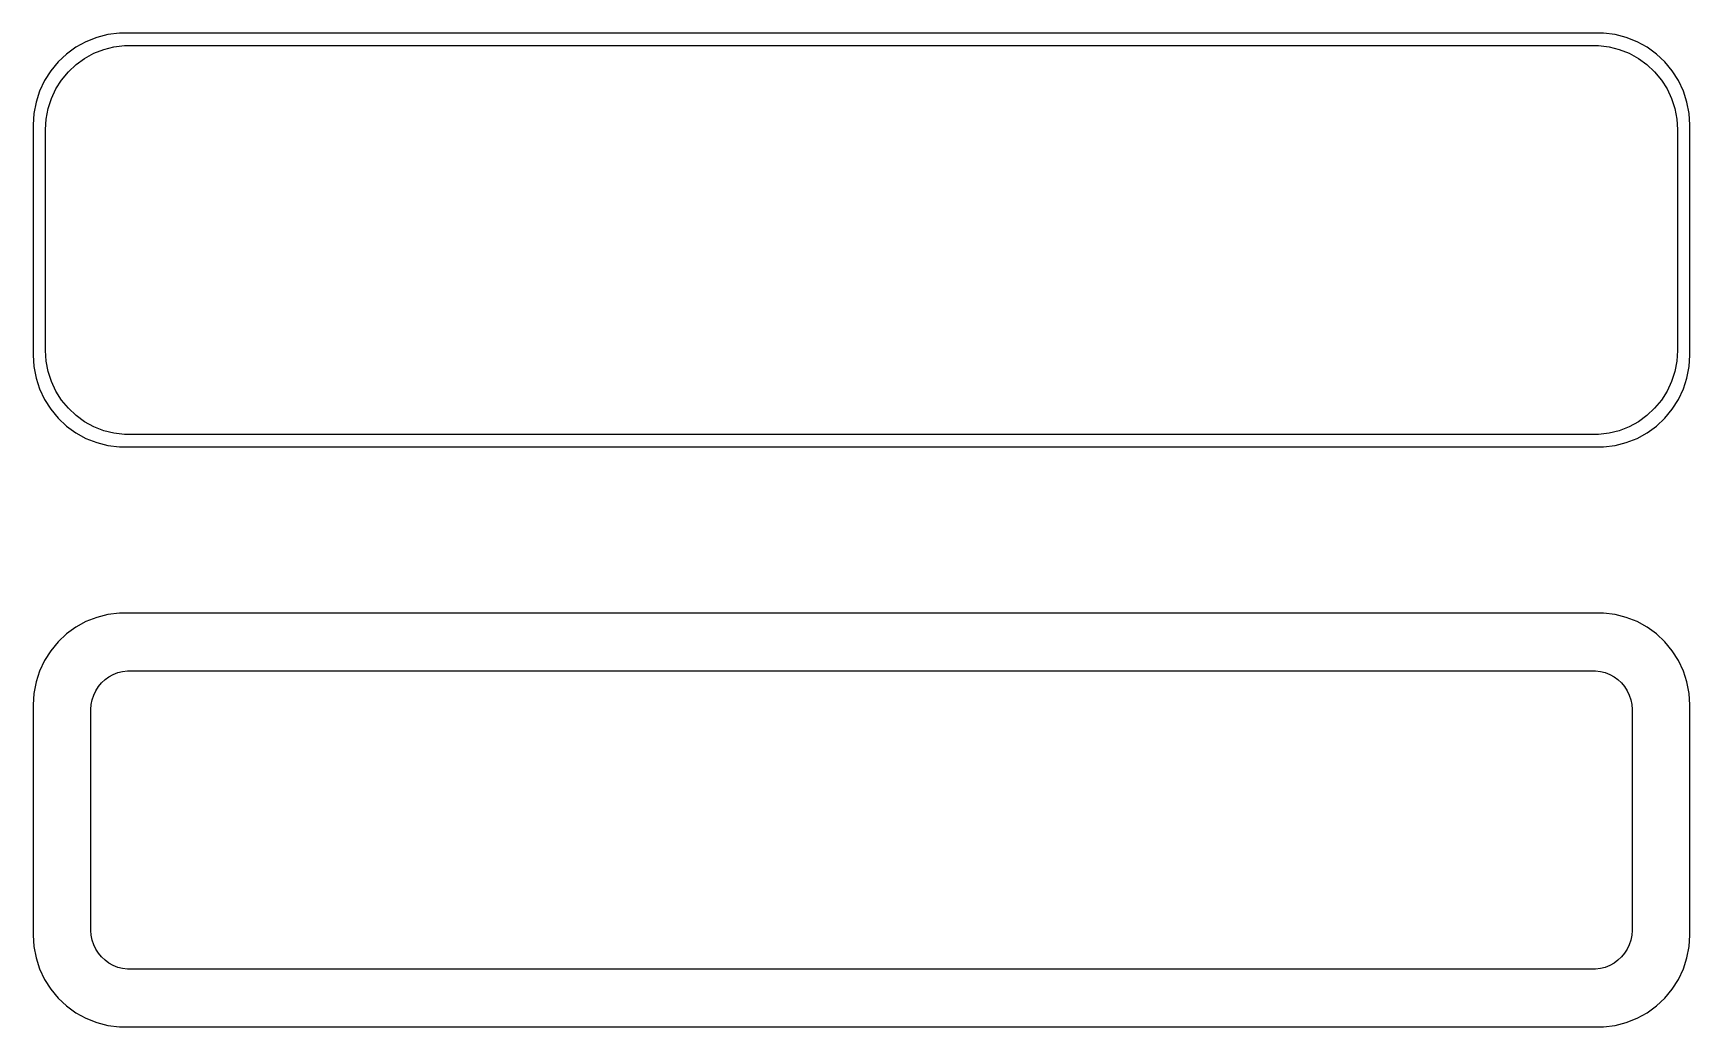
# Model space of a CAD drawing. Header units: metres. Extents: x -45 to 45, y 51.8 to 105.7.
import ezdxf

# ---------------------------------------------------------------- set-up
doc = ezdxf.new("R2010")
doc.units = ezdxf.units.M

msp = doc.modelspace()

# ---------------------------------------------------------------- linework, layer by layer
for p, q in [((-41.5451, 105.505), (-42.1289, 105.274)), ((-40.9369, 105.661), (-41.5451, 105.505)), ((-40.3139, 105.74), (-40.9369, 105.661)), ((40.3139, 105.74), (-40.3139, 105.74)), ((40.9369, 105.661), (40.3139, 105.74)), ((41.5451, 105.505), (40.9369, 105.661)), ((42.1289, 105.274), (41.5451, 105.505)), ((-43.1871, 104.603), (-43.6448, 104.173)), ((-42.6791, 104.972), (-43.1871, 104.603)), ((-42.1289, 105.274), (-42.6791, 104.972)), ((-42.2032, 104.366), (-41.6994, 104.643)), ((-41.6994, 104.643), (-41.1648, 104.854)), ((-41.1648, 104.854), (-40.6079, 104.997)), ((-40.6079, 104.997), (-40.0375, 105.069)), ((-40.0375, 105.069), (40.0375, 105.069)), ((40.0375, 105.069), (40.6079, 104.997)), ((40.6079, 104.997), (41.1648, 104.854)), ((41.1648, 104.854), (41.6994, 104.643)), ((41.6994, 104.643), (42.2032, 104.366)), ((42.6791, 104.972), (42.1289, 105.274)), ((43.1871, 104.603), (42.6791, 104.972)), ((43.6448, 104.173), (43.1871, 104.603)), ((-44.0451, 103.689), (-44.3815, 103.159)), ((-43.6448, 104.173), (-44.0451, 103.689)), ((-43.454, 103.191), (-43.0875, 103.634)), ((-43.0875, 103.634), (-42.6684, 104.028)), ((-42.6684, 104.028), (-42.2032, 104.366)), ((42.2032, 104.366), (42.6684, 104.028)), ((42.6684, 104.028), (43.0875, 103.634)), ((43.0875, 103.634), (43.454, 103.191)), ((44.0451, 103.689), (43.6448, 104.173)), ((44.3815, 103.159), (44.0451, 103.689)), ((-44.3815, 103.159), (-44.6489, 102.591)), ((-44.0069, 102.185), (-43.7621, 102.706)), ((-43.7621, 102.706), (-43.454, 103.191)), ((43.454, 103.191), (43.7621, 102.706)), ((43.7621, 102.706), (44.0069, 102.185)), ((44.6489, 102.591), (44.3815, 103.159)), ((-44.8429, 101.993), (-44.9606, 101.377)), ((-44.6489, 102.591), (-44.8429, 101.993)), ((-44.1846, 101.639), (-44.0069, 102.185)), ((44.0069, 102.185), (44.1846, 101.639)), ((44.8429, 101.993), (44.6489, 102.591)), ((44.9606, 101.377), (44.8429, 101.993)), ((-44.9606, 101.377), (-45, 100.75)), ((-44.3284, 100.5), (-44.2923, 101.074)), ((-44.2923, 101.074), (-44.1846, 101.639)), ((44.1846, 101.639), (44.2923, 101.074)), ((44.2923, 101.074), (44.3284, 100.5)), ((45, 100.75), (44.9606, 101.377)), ((-45, 100.75), (-45, 88.25)), ((-44.3284, 88.5), (-44.3284, 100.5)), ((44.3284, 100.5), (44.3284, 88.5)), ((45, 88.25), (45, 100.75)), ((-45, 88.25), (-44.9606, 87.6233)), ((-44.2923, 87.9262), (-44.3284, 88.5)), ((44.3284, 88.5), (44.2923, 87.9262)), ((44.9606, 87.6233), (45, 88.25)), ((-44.9606, 87.6233), (-44.8429, 87.0066)), ((-44.1846, 87.3614), (-44.2923, 87.9262)), ((-44.0069, 86.8146), (-44.1846, 87.3614)), ((44.1846, 87.3614), (44.0069, 86.8146)), ((44.2923, 87.9262), (44.1846, 87.3614)), ((44.8429, 87.0066), (44.9606, 87.6233)), ((-44.8429, 87.0066), (-44.6489, 86.4094)), ((-44.6489, 86.4094), (-44.3815, 85.8412)), ((-43.7621, 86.2943), (-44.0069, 86.8146)), ((44.0069, 86.8146), (43.7621, 86.2943)), ((44.3815, 85.8412), (44.6489, 86.4094)), ((44.6489, 86.4094), (44.8429, 87.0066)), ((-44.3815, 85.8412), (-44.0451, 85.3111)), ((-43.454, 85.8089), (-43.7621, 86.2943)), ((-43.0875, 85.3658), (-43.454, 85.8089)), ((43.454, 85.8089), (43.0875, 85.3658)), ((43.7621, 86.2943), (43.454, 85.8089)), ((44.0451, 85.3111), (44.3815, 85.8412)), ((-44.0451, 85.3111), (-43.6448, 84.8273)), ((-43.6448, 84.8273), (-43.1871, 84.3974)), ((-42.6684, 84.9723), (-43.0875, 85.3658)), ((-42.2032, 84.6343), (-42.6684, 84.9723)), ((-41.6994, 84.3573), (-42.2032, 84.6343)), ((42.2032, 84.6343), (41.6994, 84.3573)), ((42.6684, 84.9723), (42.2032, 84.6343)), ((43.0875, 85.3658), (42.6684, 84.9723)), ((43.1871, 84.3974), (43.6448, 84.8273)), ((43.6448, 84.8273), (44.0451, 85.3111)), ((-43.1871, 84.3974), (-42.6791, 84.0284)), ((-42.6791, 84.0284), (-42.1289, 83.7259)), ((-42.1289, 83.7259), (-41.5451, 83.4947)), ((-41.1648, 84.1456), (-41.6994, 84.3573)), ((-40.6079, 84.0027), (-41.1648, 84.1456)), ((-40.0375, 83.9306), (-40.6079, 84.0027)), ((40.0375, 83.9306), (-40.0375, 83.9306)), ((40.6079, 84.0027), (40.0375, 83.9306)), ((41.1648, 84.1456), (40.6079, 84.0027)), ((41.6994, 84.3573), (41.1648, 84.1456)), ((41.5451, 83.4947), (42.1289, 83.7259)), ((42.1289, 83.7259), (42.6791, 84.0284)), ((42.6791, 84.0284), (43.1871, 84.3974)), ((-41.5451, 83.4947), (-40.9369, 83.3386)), ((-40.9369, 83.3386), (-40.3139, 83.2599)), ((-40.3139, 83.2599), (40.3139, 83.2599)), ((40.3139, 83.2599), (40.9369, 83.3386)), ((40.9369, 83.3386), (41.5451, 83.4947)), ((-41.5451, 74.0053), (-42.1289, 73.7741)), ((-40.9369, 74.1614), (-41.5451, 74.0053)), ((-40.3139, 74.2401), (-40.9369, 74.1614)), ((40.3139, 74.2401), (-40.3139, 74.2401)), ((40.9369, 74.1614), (40.3139, 74.2401)), ((41.5451, 74.0053), (40.9369, 74.1614)), ((42.1289, 73.7741), (41.5451, 74.0053)), ((-43.1871, 73.1026), (-43.6448, 72.6727)), ((-42.6791, 73.4716), (-43.1871, 73.1026)), ((-42.1289, 73.7741), (-42.6791, 73.4716)), ((42.6791, 73.4716), (42.1289, 73.7741)), ((43.1871, 73.1026), (42.6791, 73.4716)), ((43.6448, 72.6727), (43.1871, 73.1026)), ((-44.0451, 72.1889), (-44.3815, 71.6588)), ((-43.6448, 72.6727), (-44.0451, 72.1889)), ((44.0451, 72.1889), (43.6448, 72.6727)), ((44.3815, 71.6588), (44.0451, 72.1889)), ((-44.3815, 71.6588), (-44.6489, 71.0906)), ((-40.1453, 71.0723), (-39.8825, 71.1055)), ((-39.8825, 71.1055), (39.8825, 71.1055)), ((39.8825, 71.1055), (40.1453, 71.0723)), ((44.6489, 71.0906), (44.3815, 71.6588)), ((-44.8429, 70.4934), (-44.9606, 69.8767)), ((-44.6489, 71.0906), (-44.8429, 70.4934)), ((-41.5987, 70.0163), (-41.4567, 70.24)), ((-41.4567, 70.24), (-41.2879, 70.4441)), ((-41.2879, 70.4441), (-41.0947, 70.6255)), ((-41.0947, 70.6255), (-40.8804, 70.7812)), ((-40.8804, 70.7812), (-40.6482, 70.9088)), ((-40.6482, 70.9088), (-40.4019, 71.0064)), ((-40.4019, 71.0064), (-40.1453, 71.0723)), ((40.1453, 71.0723), (40.4019, 71.0064)), ((40.4019, 71.0064), (40.6482, 70.9088)), ((40.6482, 70.9088), (40.8804, 70.7812)), ((40.8804, 70.7812), (41.0947, 70.6255)), ((41.0947, 70.6255), (41.2879, 70.4441)), ((41.2879, 70.4441), (41.4567, 70.24)), ((41.4567, 70.24), (41.5987, 70.0163)), ((44.8429, 70.4934), (44.6489, 71.0906)), ((44.9606, 69.8767), (44.8429, 70.4934)), ((-44.9606, 69.8767), (-45, 69.25)), ((-41.843, 69.2644), (-41.7934, 69.5246)), ((-41.7934, 69.5246), (-41.7115, 69.7766)), ((-41.7115, 69.7766), (-41.5987, 70.0163)), ((41.5987, 70.0163), (41.7115, 69.7766)), ((41.7115, 69.7766), (41.7934, 69.5246)), ((41.7934, 69.5246), (41.843, 69.2644)), ((45, 69.25), (44.9606, 69.8767)), ((-45, 69.25), (-45, 56.75)), ((-41.8596, 69), (-41.843, 69.2644)), ((-41.8596, 57), (-41.8596, 69)), ((41.843, 69.2644), (41.8596, 69)), ((41.8596, 69), (41.8596, 57)), ((45, 56.75), (45, 69.25)), ((-45, 56.75), (-44.9606, 56.1233)), ((-41.843, 56.7356), (-41.8596, 57)), ((-41.7934, 56.4754), (-41.843, 56.7356)), ((41.843, 56.7356), (41.7934, 56.4754)), ((41.8596, 57), (41.843, 56.7356)), ((44.9606, 56.1233), (45, 56.75)), ((-44.9606, 56.1233), (-44.8429, 55.5066)), ((-41.7115, 56.2234), (-41.7934, 56.4754)), ((-41.5987, 55.9837), (-41.7115, 56.2234)), ((-41.4567, 55.76), (-41.5987, 55.9837)), ((41.5987, 55.9837), (41.4567, 55.76)), ((41.7115, 56.2234), (41.5987, 55.9837)), ((41.7934, 56.4754), (41.7115, 56.2234)), ((44.8429, 55.5066), (44.9606, 56.1233)), ((-44.8429, 55.5066), (-44.6489, 54.9094)), ((-44.6489, 54.9094), (-44.3815, 54.3412)), ((-41.2879, 55.5559), (-41.4567, 55.76)), ((-41.0947, 55.3745), (-41.2879, 55.5559)), ((-40.8804, 55.2188), (-41.0947, 55.3745)), ((-40.6482, 55.0912), (-40.8804, 55.2188)), ((-40.4019, 54.9936), (-40.6482, 55.0912)), ((-40.1453, 54.9277), (-40.4019, 54.9936)), ((-39.8825, 54.8945), (-40.1453, 54.9277)), ((40.1453, 54.9277), (39.8825, 54.8945)), ((40.4019, 54.9936), (40.1453, 54.9277)), ((40.6482, 55.0912), (40.4019, 54.9936)), ((40.8804, 55.2188), (40.6482, 55.0912)), ((41.0947, 55.3745), (40.8804, 55.2188)), ((41.2879, 55.5559), (41.0947, 55.3745)), ((41.4567, 55.76), (41.2879, 55.5559)), ((44.3815, 54.3412), (44.6489, 54.9094)), ((44.6489, 54.9094), (44.8429, 55.5066)), ((-44.3815, 54.3412), (-44.0451, 53.8111)), ((39.8825, 54.8945), (-39.8825, 54.8945)), ((44.0451, 53.8111), (44.3815, 54.3412)), ((-44.0451, 53.8111), (-43.6448, 53.3273)), ((-43.6448, 53.3273), (-43.1871, 52.8974)), ((43.1871, 52.8974), (43.6448, 53.3273)), ((43.6448, 53.3273), (44.0451, 53.8111)), ((-43.1871, 52.8974), (-42.6791, 52.5284)), ((-42.6791, 52.5284), (-42.1289, 52.2259)), ((-42.1289, 52.2259), (-41.5451, 51.9947)), ((41.5451, 51.9947), (42.1289, 52.2259)), ((42.1289, 52.2259), (42.6791, 52.5284)), ((42.6791, 52.5284), (43.1871, 52.8974)), ((-41.5451, 51.9947), (-40.9369, 51.8386)), ((-40.9369, 51.8386), (-40.3139, 51.7599)), ((-40.3139, 51.7599), (40.3139, 51.7599)), ((40.3139, 51.7599), (40.9369, 51.8386)), ((40.9369, 51.8386), (41.5451, 51.9947))]:
    msp.add_line(p, q)

doc.saveas('drawing.dxf')
